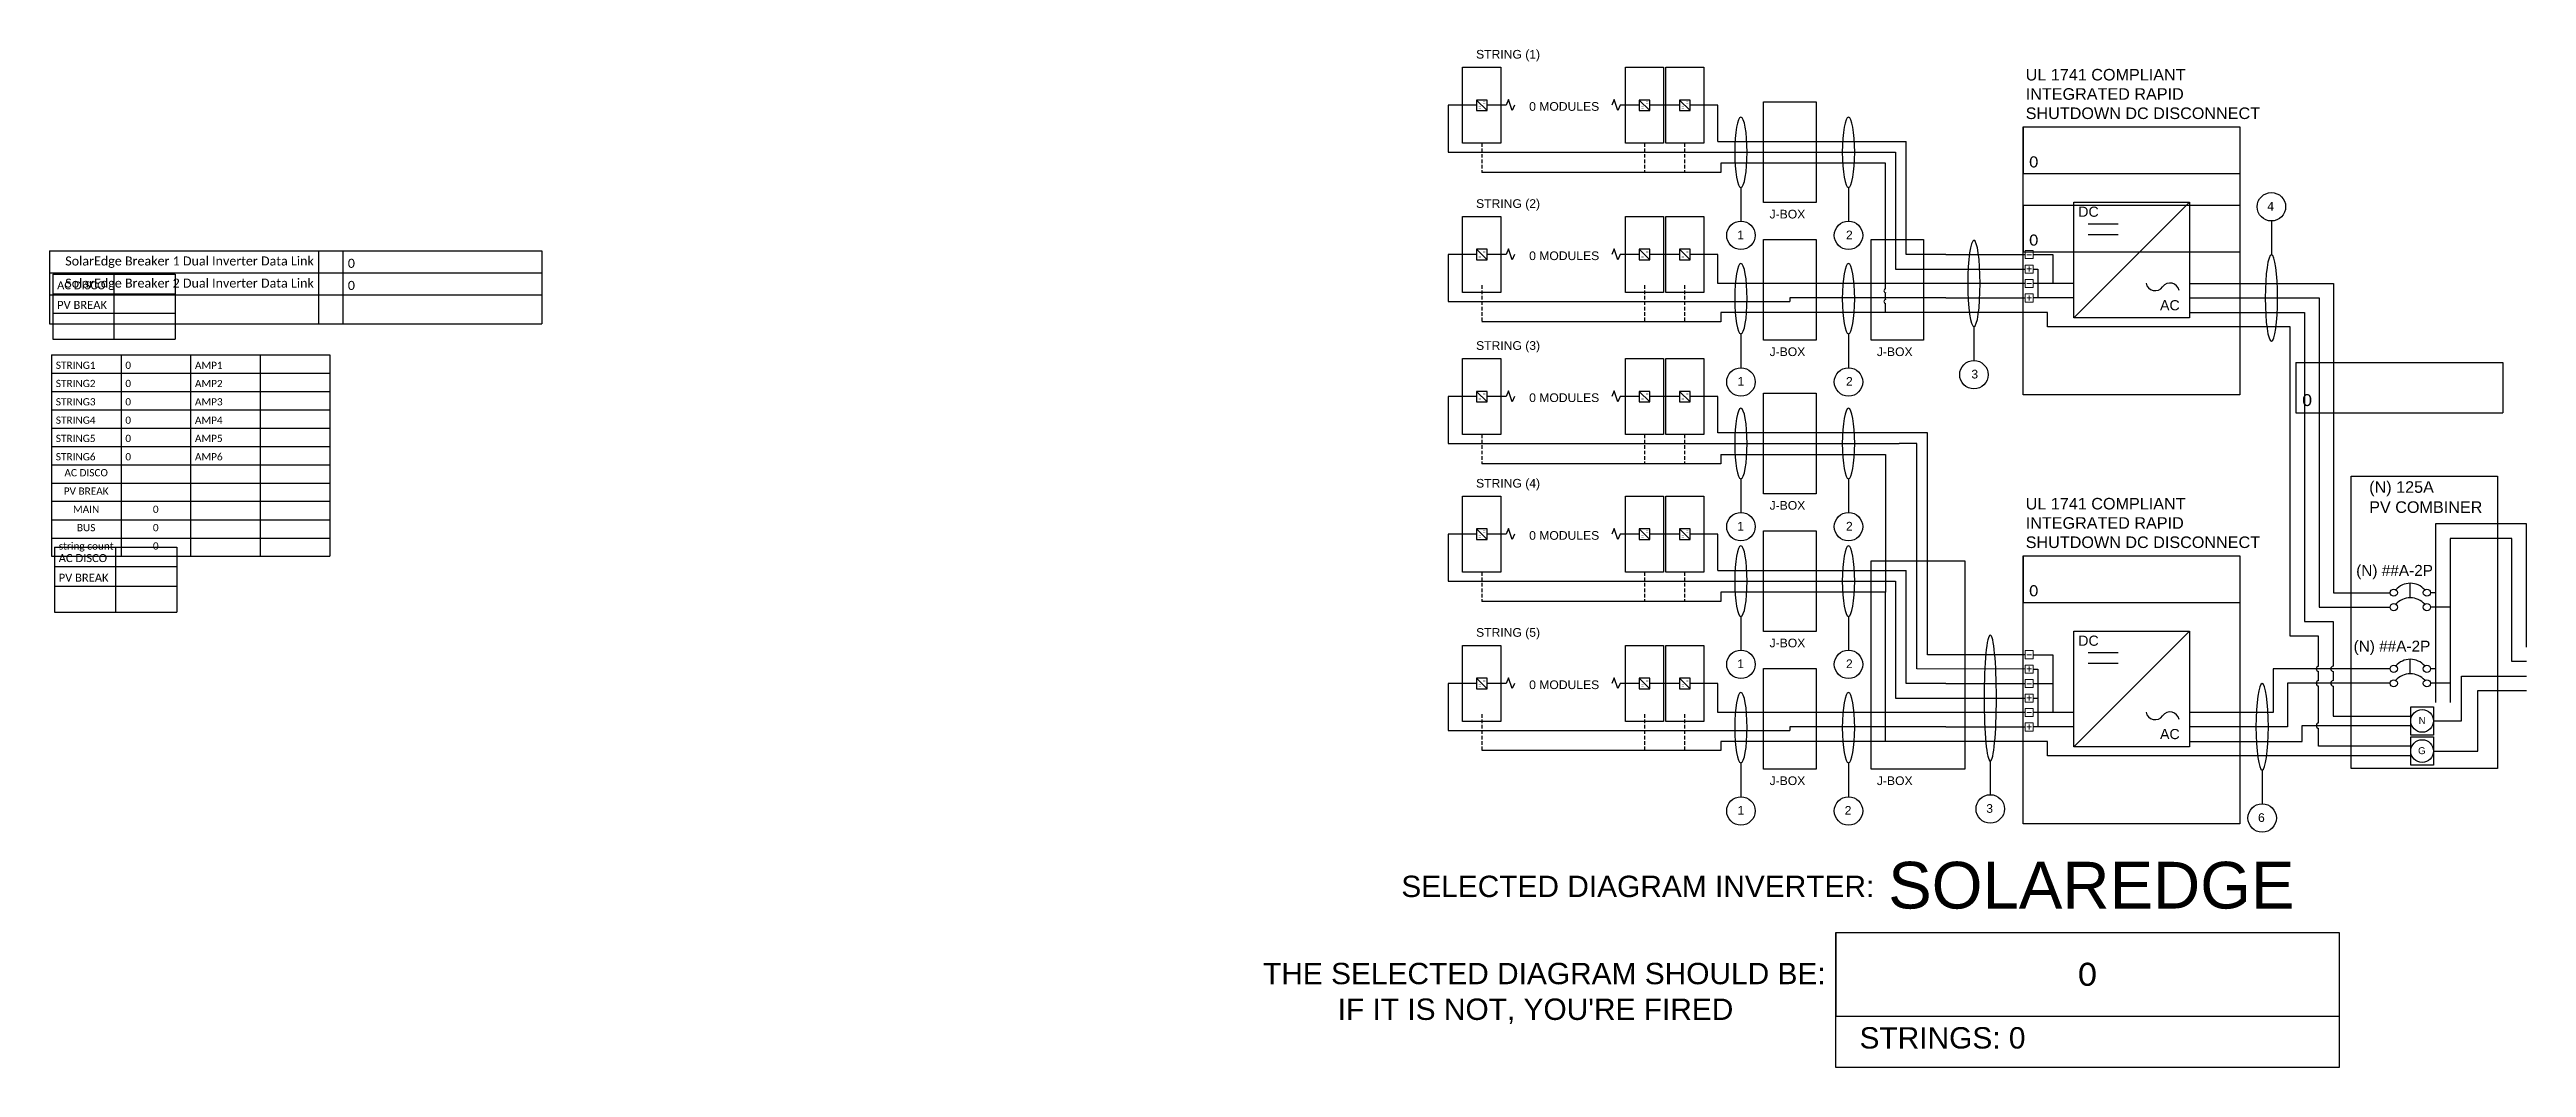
# Model space of a CAD drawing. Header units: inches. Extents: x 0 to 280, y 0 to 74.
# Drawn here: x -0.1 to 171.1, y 0 to 70.4 of the extents above; entities that cross this region are included whole.
import ezdxf

# ---------------------------------------------------------------- set-up
doc = ezdxf.new("R2010")
doc.units = ezdxf.units.IN
doc.header["$MEASUREMENT"] = 0
doc.linetypes.add('DASHED2', pattern=[0.375, 0.25, -0.125])
for name, color, linetype in [('Ground', 3, 'Continuous'), ('Lines', 7, 'Continuous'), ('Modules', 7, 'Continuous'), ('Negative', 7, 'Continuous'), ('Object', 7, 'Continuous'), ('Positive', 1, 'Continuous')]:
    doc.layers.add(name, color=color, linetype=linetype)
doc.layers.add('Hidden', color=1, linetype='Continuous', lineweight=25, plot=False)
doc.layers.add('wirecallout', color=4, linetype='Continuous', lineweight=25)
doc.styles.get("Standard").update_dxf_attribs({"font": 'arial.ttf'})

# ---------------------------------------------------------------- blocks, each defined once
blk = doc.blocks.new('*T17')
at = {"color": 0, "linetype": 'ByBlock', "lineweight": -2, "transparency": 16777216}
for p, q in [((0, 0), (19.24, 0)), ((0, 0), (0, -13.93)), ((4.81, 0), (4.81, -13.93)), ((9.62, 0), (9.62, -13.93)), ((14.43, 0), (14.43, -13.93)), ((19.24, 0), (19.24, -13.93)), ((0, -1.27), (19.24, -1.27)), ((0, -2.53), (19.24, -2.53)), ((0, -3.8), (19.24, -3.8)), ((0, -5.07), (19.24, -5.07)), ((0, -6.33), (19.24, -6.33)), ((0, -7.6), (19.24, -7.6)), ((0, -8.87), (19.24, -8.87)), ((0, -10.13), (19.24, -10.13)), ((0, -11.4), (19.24, -11.4)), ((0, -12.67), (19.24, -12.67)), ((0, -13.93), (19.24, -13.93))]:
    blk.add_line(p, q, dxfattribs=at)
at = {"color": 0, "transparency": 16777216, "char_height": 0.5, "width": 4.2095}
for s, insert, attachment_point in [('{\\fCalibri|b0|i0|c0;STRING1', (0.3, -0.97), 7), ('{\\fCalibri|b0|i0|c0;0', (5.11, -0.97), 7), ('{\\fCalibri|b0|i0|c0;AMP1', (9.92, -0.97), 7), ('{\\fCalibri|b0|i0|c0; ', (14.73, -0.97), 7), ('{\\fCalibri|b0|i0|c0;STRING2', (0.3, -2.23), 7), ('{\\fCalibri|b0|i0|c0;STRING3', (0.3, -3.5), 7), ('{\\fCalibri|b0|i0|c0;0', (5.11, -2.23), 7), ('{\\fCalibri|b0|i0|c0;0', (5.11, -3.5), 7), ('{\\fCalibri|b0|i0|c0;AMP2', (9.92, -2.23), 7), ('{\\fCalibri|b0|i0|c0;AMP3', (9.92, -3.5), 7), ('{\\fCalibri|b0|i0|c0; ', (14.73, -2.23), 7), ('{\\fCalibri|b0|i0|c0;STRING4', (0.3, -4.77), 7), ('{\\fCalibri|b0|i0|c0;0', (5.11, -4.77), 7), ('{\\fCalibri|b0|i0|c0;AMP4', (9.92, -4.77), 7), ('{\\fCalibri|b0|i0|c0; ', (14.73, -3.5), 7), ('{\\fCalibri|b0|i0|c0; ', (14.73, -4.77), 7), ('{\\fCalibri|b0|i0|c0;STRING5', (0.3, -6.03), 7), ('{\\fCalibri|b0|i0|c0;STRING6', (0.3, -7.3), 7), ('{\\fCalibri|b0|i0|c0;0', (5.11, -6.03), 7), ('{\\fCalibri|b0|i0|c0;0', (5.11, -7.3), 7), ('{\\fCalibri|b0|i0|c0;AMP5', (9.92, -6.03), 7), ('{\\fCalibri|b0|i0|c0;AMP6', (9.92, -7.3), 7), ('{\\fCalibri|b0|i0|c0; ', (14.73, -6.03), 7), ('{\\fCalibri|b0|i0|c0;AC DISCO', (2.4, -7.9), 2), ('{\\fCalibri|b0|i0|c0;', (7.21, -7.9), 2), ('{\\fCalibri|b0|i0|c0;', (12.02, -7.9), 2), ('{\\fCalibri|b0|i0|c0; ', (14.73, -7.3), 7), ('{\\fCalibri|b0|i0|c0;', (16.83, -7.9), 2), ('{\\fCalibri|b0|i0|c0;PV BREAK', (2.4, -9.17), 2), ('{\\fCalibri|b0|i0|c0;', (7.21, -9.17), 2), ('{\\fCalibri|b0|i0|c0;', (12.02, -9.17), 2), ('{\\fCalibri|b0|i0|c0;', (16.83, -9.17), 2), ('{\\fCalibri|b0|i0|c0;MAIN', (2.4, -10.43), 2), ('{\\fCalibri|b0|i0|c0;BUS', (2.4, -11.7), 2), ('{\\fCalibri|b0|i0|c0;0', (7.21, -10.43), 2), ('{\\fCalibri|b0|i0|c0;0', (7.21, -11.7), 2), ('{\\fCalibri|b0|i0|c0;', (12.02, -10.43), 2), ('{\\fCalibri|b0|i0|c0;', (12.02, -11.7), 2), ('{\\fCalibri|b0|i0|c0;', (16.83, -10.43), 2), ('{\\fCalibri|b0|i0|c0;', (16.83, -11.7), 2), ('{\\fCalibri|b0|i0|c0;string count', (2.4, -12.97), 2), ('{\\fCalibri|b0|i0|c0;0', (7.21, -12.97), 2), ('{\\fCalibri|b0|i0|c0;', (12.02, -12.97), 2), ('{\\fCalibri|b0|i0|c0;', (16.83, -12.97), 2)]:
    blk.add_mtext(s, dxfattribs=dict(at, insert=insert, attachment_point=attachment_point))
blk = doc.blocks.new('*T14')
at = {"color": 0, "linetype": 'ByBlock', "lineweight": -2, "transparency": 16777216}
for p, q in [((0, 0), (14.32, 0)), ((0, 0), (0, -3.48)), ((14.32, 0), (14.32, -3.48)), ((0, -3.48), (14.32, -3.48))]:
    blk.add_line(p, q, dxfattribs=at)
at = {"color": 7, "transparency": 16777216, "insert": (0.45, -3.03), "char_height": 0.8333, "width": 13.4221, "attachment_point": 7}
blk.add_mtext('{\\fCalibri|b0|i0|c0;0', dxfattribs=at)
blk = doc.blocks.new('*T22')
at = {"color": 0, "linetype": 'ByBlock', "lineweight": -2, "transparency": 16777216}
for p, q in [((0, 0), (8.47, 0)), ((0, 0), (0, -4.5)), ((4.23, 0), (4.23, -4.5)), ((8.47, 0), (8.47, -4.5)), ((0, -1.35), (8.47, -1.35)), ((0, -2.7), (8.47, -2.7)), ((0, -4.5), (8.47, -4.5))]:
    blk.add_line(p, q, dxfattribs=at)
at = {"color": 0, "transparency": 16777216, "char_height": 0.5556, "width": 3.6333}
for s, insert, attachment_point in [('{\\fCalibri|b0|i0|c0;AC DISCO', (0.3, -1.05), 7), ('{\\fCalibri|b0|i0|c0;', (8.17, -1.05), 9), ('{\\fCalibri|b0|i0|c0;PV BREAK', (0.3, -2.4), 7), ('{\\fCalibri|b0|i0|c0;', (4.53, -2.4), 7)]:
    blk.add_mtext(s, dxfattribs=dict(at, insert=insert, attachment_point=attachment_point))
blk = doc.blocks.new('*T19')
at = {"color": 0, "linetype": 'ByBlock', "lineweight": -2, "transparency": 16777216}
for p, q in [((0, 0), (8.47, 0)), ((0, 0), (0, -4.5)), ((4.23, 0), (4.23, -4.5)), ((8.47, 0), (8.47, -4.5)), ((0, -1.35), (8.47, -1.35)), ((0, -2.7), (8.47, -2.7)), ((0, -4.5), (8.47, -4.5))]:
    blk.add_line(p, q, dxfattribs=at)
at = {"color": 0, "transparency": 16777216, "char_height": 0.5556, "width": 3.6333}
for s, insert, attachment_point in [('{\\fCalibri|b0|i0|c0;AC DISCO', (0.3, -1.05), 7), ('{\\fCalibri|b0|i0|c0;', (8.17, -1.05), 9), ('{\\fCalibri|b0|i0|c0;PV BREAK', (0.3, -2.4), 7), ('{\\fCalibri|b0|i0|c0;', (4.53, -2.4), 7)]:
    blk.add_mtext(s, dxfattribs=dict(at, insert=insert, attachment_point=attachment_point))
blk = doc.blocks.new('*T23')
at = {"color": 0, "linetype": 'ByBlock', "lineweight": -2, "transparency": 16777216}
for p, q in [((0, 0), (34.03, 0)), ((0, 0), (0, -5.07)), ((18.6, 0), (18.6, -5.07)), ((20.28, 0), (20.28, -5.07)), ((34.03, 0), (34.03, -5.07)), ((0, -1.53), (34.03, -1.53)), ((0, -3.06), (34.03, -3.06)), ((0, -5.07), (34.03, -5.07))]:
    blk.add_line(p, q, dxfattribs=at)
at = {"color": 0, "transparency": 16777216, "char_height": 0.6229}
for s, insert, width, attachment_point in [('{\\fCalibri|b0|i0|c0;SolarEdge Breaker 1 Dual Inverter Data Link', (18.27, -1.19), 17.9297, 9), ('{\\fCalibri|b0|i0|c0;', (19.95, -1.19), 1.0091, 9), ('{\\fCalibri|b0|i0|c0;0', (20.62, -1.19), 13.0727, 7), ('{\\fCalibri|b0|i0|c0;SolarEdge Breaker 2 Dual Inverter Data Link', (18.27, -2.72), 17.9297, 9), ('{\\fCalibri|b0|i0|c0;', (19.95, -2.72), 1.0091, 9), ('{\\fCalibri|b0|i0|c0;0', (20.62, -2.72), 13.0727, 7)]:
    blk.add_mtext(s, dxfattribs=dict(at, insert=insert, width=width, attachment_point=attachment_point))
blk = doc.blocks.new('*T18')
at = {"color": 0, "linetype": 'ByBlock', "lineweight": -2, "transparency": 16777216}
for p, q in [((0, 0), (14.98, 0)), ((0, 0), (0, -3.23)), ((14.98, 0), (14.98, -3.23)), ((0, -3.23), (14.98, -3.23))]:
    blk.add_line(p, q, dxfattribs=at)
at = {"color": 7, "transparency": 16777216, "insert": (0.42, -2.82), "char_height": 0.7747, "width": 14.1425, "attachment_point": 7}
blk.add_mtext('{\\fCalibri|b0|i0|c0;0', dxfattribs=at)
blk = doc.blocks.new('*T15')
at = {"color": 0, "linetype": 'ByBlock', "lineweight": -2, "transparency": 16777216}
for p, q in [((0, 0), (14.98, 0)), ((0, 0), (0, -3.23)), ((14.98, 0), (14.98, -3.23)), ((0, -3.23), (14.98, -3.23))]:
    blk.add_line(p, q, dxfattribs=at)
at = {"color": 7, "transparency": 16777216, "insert": (0.42, -2.82), "char_height": 0.7747, "width": 14.1425, "attachment_point": 7}
blk.add_mtext('{\\fCalibri|b0|i0|c0;0', dxfattribs=at)
blk = doc.blocks.new('*T16')
at = {"color": 0, "linetype": 'ByBlock', "lineweight": -2, "transparency": 16777216}
for p, q in [((0, 0), (14.98, 0)), ((0, 0), (0, -3.23)), ((14.98, 0), (14.98, -3.23)), ((0, -3.23), (14.98, -3.23))]:
    blk.add_line(p, q, dxfattribs=at)
at = {"color": 7, "transparency": 16777216, "insert": (0.42, -2.82), "char_height": 0.7747, "width": 14.1425, "attachment_point": 7}
blk.add_mtext('{\\fCalibri|b0|i0|c0;0', dxfattribs=at)
blk = doc.blocks.new('*T20')
at = {"color": 0, "linetype": 'ByBlock', "lineweight": -2, "transparency": 16777216}
for p, q in [((0, 0), (14.98, 0)), ((0, 0), (0, -3.23)), ((14.98, 0), (14.98, -3.23)), ((0, -3.23), (14.98, -3.23))]:
    blk.add_line(p, q, dxfattribs=at)
at = {"color": 7, "transparency": 16777216, "insert": (0.42, -2.82), "char_height": 0.7747, "width": 14.1425, "attachment_point": 7}
blk.add_mtext('{\\fCalibri|b0|i0|c0;0', dxfattribs=at)
blk = doc.blocks.new('*T21')
at = {"layer": 'Hidden', "color": 0, "linetype": 'ByBlock', "lineweight": -2, "transparency": 16777216}
for p, q in [((0, 0), (34.8, 0)), ((0, 0), (0, -5.8)), ((34.8, 0), (34.8, -5.8)), ((0, -5.8), (34.8, -5.8))]:
    blk.add_line(p, q, dxfattribs=at)
at = {"layer": 'Hidden', "color": 0, "transparency": 16777216, "insert": (17.4, -2.9), "char_height": 1.606, "width": 33.0633, "attachment_point": 5}
blk.add_mtext('{\\fCalibri|b0|i0|c0;0', dxfattribs=at)
blk = doc.blocks.new('*U13')
for p, q in [((-68.58, 138.34), (-70.5, 138.34)), ((-68.58, 135.84), (-68.58, 138.34)), ((-68.58, 135.84), (-55.56, 135.84)), ((-66.98, 132.66), (-66.98, 130.32)), ((-59.54, 132.65), (-59.54, 130.32)), ((-35.97, 131.63), (-43.97, 123.63)), ((-30.3, 130.34), (-30.3, 128)), ((-40.9, 130.12), (-42.96, 130.12)), ((-40.9, 129.38), (-42.96, 129.38)), ((-68.58, 128.01), (-70.5, 128.01)), ((-68.58, 126.01), (-68.58, 128.01)), ((-52.82, 128.01), (-47.33, 128.01)), ((-63.59, 126.01), (-68.58, 126.01)), ((-52.82, 126.01), (-63.59, 126.01)), ((-47.33, 126.01), (-52.82, 126.01)), ((-43.97, 126.01), (-46.77, 126.01)), ((-35.97, 126.01), (-26.01, 126.01)), ((-26.01, 126.01), (-26.01, 104.62)), ((-35.97, 125.01), (-27.01, 125.01)), ((-35.97, 124.01), (-28.01, 124.01)), ((-28.01, 124.01), (-28.01, 102.62)), ((-27.01, 125.01), (-27.01, 103.62)), ((-66.98, 122.52), (-66.98, 120.18)), ((-59.54, 122.52), (-59.54, 120.18)), ((-50.87, 123.02), (-50.87, 120.68)), ((-68.58, 118.19), (-70.5, 118.19)), ((-68.58, 115.69), (-68.58, 118.19)), ((-66.98, 112.5), (-66.98, 110.17)), ((-59.54, 112.5), (-59.54, 110.17)), ((-68.58, 108.66), (-70.5, 108.66)), ((-68.58, 106.16), (-68.58, 108.66)), ((-12.67, 109.38), (-18.95, 109.38)), ((-18.95, 109.38), (-18.95, 97.03)), ((-13.67, 108.38), (-17.95, 108.38)), ((-17.95, 108.38), (-17.95, 97.03)), ((-13.67, 99.85), (-13.67, 108.38)), ((-12.67, 100.85), (-12.67, 109.38)), ((-68.58, 106.16), (-55.56, 106.16)), ((-26.01, 104.62), (-22.09, 104.62)), ((-20.7, 104.27), (-20.7, 105.27)), ((-18.95, 104.62), (-19.3, 104.62)), ((-66.98, 102.98), (-66.98, 100.65)), ((-59.54, 102.98), (-59.54, 100.64)), ((-27.01, 103.62), (-22.09, 103.62)), ((-18.95, 103.62), (-19.3, 103.62)), ((-17.95, 103.62), (-18.95, 103.62)), ((-35.97, 101.95), (-43.97, 93.95)), ((-28.01, 102.62), (-26.04, 102.62)), ((-26.04, 102.62), (-26.04, 99.54)), ((-40.9, 100.45), (-42.96, 100.45)), ((-40.9, 99.71), (-42.96, 99.71)), ((-22.09, 99.35), (-30.18, 99.35)), ((-30.18, 99.35), (-30.18, 96.33)), ((-20.7, 99.01), (-20.7, 100.01)), ((-18.95, 99.35), (-19.3, 99.35)), ((-12.67, 99.85), (-13.67, 99.85)), ((-68.58, 98.34), (-70.5, 98.34)), ((-68.58, 96.33), (-68.58, 98.34)), ((-52.82, 98.33), (-47.33, 98.33)), ((-22.09, 98.35), (-29.18, 98.35)), ((-29.18, 98.35), (-29.18, 95.33)), ((-26.04, 99.16), (-26.04, 98.54)), ((-26.04, 98.16), (-26.04, 96.08)), ((-17.95, 98.35), (-19.3, 98.35)), ((-17.15, 95.75), (-17.15, 98.85)), ((-17.15, 98.85), (-12.67, 98.85)), ((-63.59, 96.33), (-68.58, 96.33)), ((-52.82, 96.33), (-63.59, 96.33)), ((-47.33, 96.33), (-52.82, 96.33)), ((-43.97, 96.33), (-46.77, 96.33)), ((-30.18, 96.33), (-35.97, 96.33)), ((-26.04, 96.08), (-20.66, 96.08)), ((-29.18, 95.33), (-35.97, 95.33)), ((-35.97, 94.33), (-28.18, 94.33)), ((-28.18, 94.33), (-28.18, 95.42)), ((-28.18, 95.42), (-20.66, 95.42)), ((-19.09, 95.75), (-17.15, 95.75)), ((-66.98, 92.84), (-66.98, 90.51)), ((-59.54, 92.84), (-59.54, 90.51)), ((-49.74, 92.97), (-49.74, 90.64)), ((-30.94, 92.34), (-30.94, 90.01))]:
    blk.add_line(p, q)
for points in [[(-83.2, 138.34), (-83.2, 138.34), (-84.53, 138.34)], [(-74.01, 138.34), (-74.01, 138.34), (-75.34, 138.34)], [(-71.22, 138.34), (-73.28, 138.34)], [(-52.82, 128.01), (-55.56, 128.01), (-55.56, 135.84)], [(-83.2, 128.01), (-83.2, 128.01), (-84.53, 128.01)], [(-74.01, 128.01), (-74.01, 128.01), (-75.34, 128.01)], [(-71.22, 128.01), (-73.28, 128.01)], [(-46.77, 128.01), (-45.42, 128.01), (-45.42, 126.01)], [(-83.2, 118.19), (-83.2, 118.19), (-84.53, 118.19)], [(-74.01, 118.19), (-74.01, 118.19), (-75.34, 118.19)], [(-71.22, 118.19), (-73.28, 118.19)], [(-47.33, 100.33), (-54.09, 100.33), (-54.09, 115.69), (-68.58, 115.69)], [(-68.36, 114.19), (-56.98, 114.19), (-56.98, 104.66)], [(-83.2, 108.66), (-83.2, 108.66), (-84.53, 108.66)], [(-74.01, 108.66), (-74.01, 108.66), (-75.34, 108.66)], [(-71.22, 108.66), (-73.28, 108.66)], [(-52.82, 98.33), (-55.56, 98.33), (-55.56, 106.16)], [(-46.77, 100.33), (-45.42, 100.33), (-45.42, 98.33)], [(-26.04, 99.35), (-26.04, 99.35)], [(-83.2, 98.34), (-83.2, 98.34), (-84.53, 98.34)], [(-74.01, 98.34), (-74.01, 98.34), (-75.34, 98.34)], [(-71.22, 98.34), (-73.28, 98.34)], [(-46.77, 98.33), (-45.42, 98.33), (-45.42, 96.33)], [(-26.04, 99.16), (-26.04, 98.54)], [(-26.04, 98.35), (-26.04, 98.35)]]:
    blk.add_lwpolyline(points)
for points in [[(-61.78, 131.61), (-65.41, 131.61), (-65.41, 138.57), (-61.78, 138.57)], [(-32.48, 118.3), (-47.46, 118.3), (-47.46, 136.85), (-32.48, 136.85)], [(-35.97, 123.63), (-43.97, 123.63), (-43.97, 131.63), (-35.97, 131.63)], [(-61.78, 122.09), (-65.41, 122.09), (-65.41, 129.05), (-61.78, 129.05)], [(-54.36, 122.09), (-57.98, 122.09), (-57.98, 129.05), (-54.36, 129.05)], [(-61.78, 111.46), (-65.41, 111.46), (-65.41, 118.42), (-61.78, 118.42)], [(-14.67, 92.46), (-24.78, 92.46), (-24.78, 112.67), (-14.67, 112.67)], [(-61.78, 101.94), (-65.41, 101.94), (-65.41, 108.9), (-61.78, 108.9)], [(-51.49, 92.41), (-57.98, 92.41), (-57.98, 106.82), (-51.49, 106.82)], [(-32.48, 88.62), (-47.46, 88.62), (-47.46, 107.18), (-32.48, 107.18)], [(-35.97, 93.95), (-43.97, 93.95), (-43.97, 101.95), (-35.97, 101.95)], [(-61.78, 92.41), (-65.41, 92.41), (-65.41, 99.37), (-61.78, 99.37)], [(-20.66, 96.73), (-19.09, 96.73), (-19.09, 94.77), (-20.66, 94.77)]]:
    blk.add_lwpolyline(points, close=True)
for centre, radius in [((-30.3, 131.32), 0.983), ((-66.98, 129.34), 0.983), ((-59.54, 129.34), 0.983), ((-66.98, 119.2), 0.983), ((-59.54, 119.2), 0.983), ((-50.87, 119.7), 0.983), ((-66.98, 109.19), 0.983), ((-59.54, 109.19), 0.983), ((-21.84, 104.62), 0.248), ((-19.55, 104.62), 0.248), ((-21.84, 103.62), 0.248), ((-19.55, 103.62), 0.248), ((-66.98, 99.66), 0.983), ((-59.54, 99.66), 0.983), ((-21.84, 99.35), 0.248), ((-19.55, 99.35), 0.248), ((-21.84, 98.35), 0.248), ((-19.55, 98.35), 0.248), ((-19.88, 95.75), 0.787), ((-19.88, 93.66), 0.787), ((-66.98, 89.52), 0.983), ((-59.54, 89.52), 0.983), ((-49.74, 89.66), 0.983), ((-30.94, 89.03), 0.983)]:
    blk.add_circle(centre, radius)
for centre, radius, start, end in [((-38.34, 126.15), 0.634, 190.2778, 324.5251), ((-37.31, 125.41), 0.634, 10.2778, 144.5251), ((-20.7, 103.94), 1.33, 41.2408, 138.7592), ((-20.7, 102.94), 1.33, 41.2408, 138.7592), ((-26.01, 99.35), 0.191, 98.3924, 261.6076), ((-20.7, 98.68), 1.33, 41.2408, 138.7592), ((-26.01, 98.35), 0.191, 98.3924, 261.6076), ((-20.7, 97.68), 1.33, 41.2408, 138.7592), ((-38.34, 96.47), 0.634, 190.2778, 324.5251), ((-37.31, 95.74), 0.634, 10.2778, 144.5251)]:
    blk.add_arc(centre, radius, start, end)
for p in [(-20.66, 96.08), (-20.66, 95.42), (-20.66, 93.99), (-20.66, 93.33)]:
    blk.add_point(p)
at = {"layer": 'Ground', "linetype": 'DASHED2'}
for p, q in [((-84.9, 135.72), (-84.9, 133.69)), ((-73.65, 135.72), (-73.65, 133.69)), ((-70.87, 135.72), (-70.87, 133.69)), ((-84.9, 125.9), (-84.9, 123.36)), ((-73.65, 125.9), (-73.65, 123.36)), ((-70.87, 125.9), (-70.87, 123.36)), ((-84.9, 115.57), (-84.9, 113.54)), ((-73.65, 115.57), (-73.65, 113.54)), ((-70.87, 115.57), (-70.87, 113.54)), ((-84.9, 106.04), (-84.9, 104.01)), ((-73.65, 106.04), (-73.65, 104.01)), ((-70.87, 106.04), (-70.87, 104.01)), ((-84.9, 96.22), (-84.9, 93.69)), ((-73.65, 96.22), (-73.65, 93.69)), ((-70.87, 96.22), (-70.87, 93.69))]:
    blk.add_line(p, q, dxfattribs=at)
at = {"layer": 'Ground'}
for p, q in [((-68.36, 133.69), (-84.9, 133.69)), ((-68.36, 134.34), (-68.36, 133.69)), ((-56.98, 134.34), (-68.36, 134.34)), ((-56.98, 125.65), (-56.98, 134.34)), ((-68.36, 123.36), (-84.9, 123.36)), ((-52.82, 124.01), (-68.36, 124.01)), ((-68.36, 124.01), (-68.36, 123.36)), ((-45.79, 124.01), (-52.82, 124.01)), ((-45.79, 123.01), (-45.79, 124.01)), ((-29.01, 123.01), (-45.79, 123.01)), ((-29.01, 101.62), (-29.01, 123.01)), ((-68.36, 113.54), (-84.9, 113.54)), ((-68.36, 114.19), (-68.36, 113.54)), ((-68.36, 104.66), (-68.36, 104.01)), ((-56.98, 104.66), (-68.36, 104.66)), ((-56.98, 94.94), (-56.98, 104.66)), ((-68.36, 104.01), (-84.9, 104.01)), ((-27.04, 101.62), (-29.01, 101.62)), ((-27.04, 99.54), (-27.04, 101.62)), ((-16.02, 93.66), (-16.02, 97.85)), ((-16.02, 97.85), (-12.67, 97.85)), ((-52.82, 94.33), (-68.36, 94.33)), ((-68.36, 94.33), (-68.36, 93.69)), ((-45.79, 94.33), (-52.82, 94.33)), ((-45.79, 93.33), (-45.79, 94.33)), ((-68.36, 93.69), (-84.9, 93.69)), ((-20.66, 93.33), (-45.79, 93.33)), ((-19.09, 93.66), (-16.02, 93.66))]:
    blk.add_line(p, q, dxfattribs=at)
for points in [[(-56.98, 125.51), (-56.98, 125.51)], [(-56.98, 124.9), (-56.98, 125.37)], [(-56.98, 124.76), (-56.98, 124.76)], [(-56.98, 124.01), (-56.98, 124.62)], [(-27.04, 99.35), (-27.04, 99.35)], [(-27.04, 98.54), (-27.04, 99.16)], [(-27.04, 98.35), (-27.04, 98.35)], [(-27.04, 95.61), (-27.04, 98.16)], [(-56.98, 94.33), (-56.98, 94.94)], [(-27.04, 95.42), (-27.04, 95.42)], [(-20.66, 93.99), (-27.04, 93.99), (-27.04, 95.23)]]:
    blk.add_lwpolyline(points, dxfattribs=at)
blk.add_lwpolyline([(-20.66, 94.64), (-19.09, 94.64), (-19.09, 92.68), (-20.66, 92.68)], close=True, dxfattribs=at)
for centre, radius in [((-56.95, 125.51), 0.143), ((-56.95, 124.76), 0.143), ((-27.01, 99.35), 0.191), ((-27.01, 98.35), 0.191), ((-27.01, 95.42), 0.191)]:
    blk.add_arc(centre, radius, 98.3924, 261.6076, dxfattribs=at)
at = {"layer": 'Hidden'}
blk.add_lwpolyline([(-60.42, 81.11), (-25.62, 81.11), (-25.62, 71.77), (-60.42, 71.77)], close=True, dxfattribs=at)
at = {"layer": 'Lines', "lineweight": -3}
for p, q in [((-83.04, 138.74), (-83.2, 138.34)), ((-82.8, 137.98), (-83.04, 138.74)), ((-75.74, 138.74), (-75.9, 138.34)), ((-75.5, 137.98), (-75.74, 138.74)), ((-82.64, 138.34), (-82.8, 137.98)), ((-75.34, 138.34), (-75.5, 137.98)), ((-83.04, 128.41), (-83.2, 128.01)), ((-82.8, 127.65), (-83.04, 128.41)), ((-82.64, 128.01), (-82.8, 127.65)), ((-75.74, 128.41), (-75.9, 128.01)), ((-75.5, 127.65), (-75.74, 128.41)), ((-75.34, 128.01), (-75.5, 127.65)), ((-83.04, 118.59), (-83.2, 118.19)), ((-82.8, 117.83), (-83.04, 118.59)), ((-82.64, 118.19), (-82.8, 117.83)), ((-75.74, 118.59), (-75.9, 118.19)), ((-75.5, 117.83), (-75.74, 118.59)), ((-75.34, 118.19), (-75.5, 117.83)), ((-83.04, 109.07), (-83.2, 108.66)), ((-82.8, 108.3), (-83.04, 109.07)), ((-82.64, 108.66), (-82.8, 108.3)), ((-75.74, 109.07), (-75.9, 108.66)), ((-75.5, 108.3), (-75.74, 109.07)), ((-75.34, 108.66), (-75.5, 108.3)), ((-83.04, 98.74), (-83.2, 98.34)), ((-82.8, 97.98), (-83.04, 98.74)), ((-82.64, 98.34), (-82.8, 97.98)), ((-75.74, 98.74), (-75.9, 98.34)), ((-75.5, 97.98), (-75.74, 98.74)), ((-75.34, 98.34), (-75.5, 97.98))]:
    blk.add_line(p, q, dxfattribs=at)
at = {"layer": 'Modules'}
for points in [[(-86.22, 135.72), (-86.22, 140.97), (-83.59, 140.97), (-83.59, 135.72)], [(-74.96, 135.72), (-74.96, 140.97), (-72.34, 140.97), (-72.34, 135.72)], [(-72.18, 135.72), (-72.18, 140.97), (-69.55, 140.97), (-69.55, 135.72)], [(-86.22, 125.39), (-86.22, 130.64), (-83.59, 130.64), (-83.59, 125.39)], [(-74.96, 125.39), (-74.96, 130.64), (-72.34, 130.64), (-72.34, 125.39)], [(-72.18, 125.39), (-72.18, 130.64), (-69.55, 130.64), (-69.55, 125.39)], [(-86.22, 115.57), (-86.22, 120.82), (-83.59, 120.82), (-83.59, 115.57)], [(-74.96, 115.57), (-74.96, 120.82), (-72.34, 120.82), (-72.34, 115.57)], [(-72.18, 115.57), (-72.18, 120.82), (-69.55, 120.82), (-69.55, 115.57)], [(-86.22, 106.04), (-86.22, 111.29), (-83.59, 111.29), (-83.59, 106.04)], [(-74.96, 106.04), (-74.96, 111.29), (-72.34, 111.29), (-72.34, 106.04)], [(-72.18, 106.04), (-72.18, 111.29), (-69.55, 111.29), (-69.55, 106.04)], [(-86.22, 95.71), (-86.22, 100.96), (-83.59, 100.96), (-83.59, 95.71)], [(-74.96, 95.71), (-74.96, 100.96), (-72.34, 100.96), (-72.34, 95.71)], [(-72.18, 95.71), (-72.18, 100.96), (-69.55, 100.96), (-69.55, 95.71)]]:
    blk.add_lwpolyline(points, close=True, dxfattribs=at)
at = {"layer": 'Negative', "lineweight": 13}
for p, q in [((-46.77, 128.29), (-47.33, 128.29)), ((-47.33, 128.29), (-47.33, 127.73)), ((-47.33, 127.73), (-46.77, 127.73)), ((-47.22, 128), (-46.88, 128)), ((-46.77, 127.73), (-46.77, 128.29)), ((-46.77, 126.29), (-47.33, 126.29)), ((-47.33, 126.29), (-47.33, 125.73)), ((-47.33, 125.73), (-46.77, 125.73)), ((-47.22, 126), (-46.88, 126)), ((-46.77, 125.73), (-46.77, 126.29)), ((-46.77, 100.61), (-47.33, 100.61)), ((-47.33, 100.61), (-47.33, 100.05)), ((-47.33, 100.05), (-46.77, 100.05)), ((-47.22, 100.32), (-46.88, 100.32)), ((-46.77, 100.05), (-46.77, 100.61)), ((-46.77, 98.61), (-47.33, 98.61)), ((-47.33, 98.61), (-47.33, 98.05)), ((-47.33, 98.05), (-46.77, 98.05)), ((-47.22, 98.32), (-46.88, 98.32)), ((-46.77, 98.05), (-46.77, 98.61)), ((-46.77, 96.61), (-47.33, 96.61)), ((-47.33, 96.61), (-47.33, 96.05)), ((-47.33, 96.05), (-46.77, 96.05)), ((-47.22, 96.32), (-46.88, 96.32)), ((-46.77, 96.05), (-46.77, 96.61))]:
    blk.add_line(p, q, dxfattribs=at)
at = {"layer": 'Object', "lineweight": 25}
for p, q in [((-85.26, 138.7), (-84.53, 137.98)), ((-84.53, 138.7), (-85.26, 138.7)), ((-85.26, 138.7), (-85.26, 137.98)), ((-85.26, 137.98), (-84.53, 137.98)), ((-84.53, 137.98), (-84.53, 138.7)), ((-74.01, 138.7), (-73.28, 137.98)), ((-73.28, 138.7), (-74.01, 138.7)), ((-74.01, 138.7), (-74.01, 137.98)), ((-74.01, 137.98), (-73.28, 137.98)), ((-73.28, 137.98), (-73.28, 138.7)), ((-71.22, 138.7), (-70.5, 137.98)), ((-70.5, 138.7), (-71.22, 138.7)), ((-71.22, 138.7), (-71.22, 137.98)), ((-71.22, 137.98), (-70.5, 137.98)), ((-70.5, 137.98), (-70.5, 138.7)), ((-85.26, 128.38), (-84.53, 127.65)), ((-84.53, 128.38), (-85.26, 128.38)), ((-85.26, 128.38), (-85.26, 127.65)), ((-85.26, 127.65), (-84.53, 127.65)), ((-84.53, 127.65), (-84.53, 128.38)), ((-74.01, 128.38), (-73.28, 127.65)), ((-73.28, 128.38), (-74.01, 128.38)), ((-74.01, 128.38), (-74.01, 127.65)), ((-74.01, 127.65), (-73.28, 127.65)), ((-73.28, 127.65), (-73.28, 128.38)), ((-71.22, 128.38), (-70.5, 127.65)), ((-70.5, 128.38), (-71.22, 128.38)), ((-71.22, 128.38), (-71.22, 127.65)), ((-71.22, 127.65), (-70.5, 127.65)), ((-70.5, 127.65), (-70.5, 128.38)), ((-85.26, 118.55), (-84.53, 117.83)), ((-84.53, 118.55), (-85.26, 118.55)), ((-85.26, 118.55), (-85.26, 117.83)), ((-84.53, 117.83), (-84.53, 118.55)), ((-74.01, 118.55), (-73.28, 117.83)), ((-73.28, 118.55), (-74.01, 118.55)), ((-74.01, 118.55), (-74.01, 117.83)), ((-73.28, 117.83), (-73.28, 118.55)), ((-71.22, 118.55), (-70.5, 117.83)), ((-70.5, 118.55), (-71.22, 118.55)), ((-71.22, 118.55), (-71.22, 117.83)), ((-70.5, 117.83), (-70.5, 118.55)), ((-85.26, 117.83), (-84.53, 117.83)), ((-74.01, 117.83), (-73.28, 117.83)), ((-71.22, 117.83), (-70.5, 117.83)), ((-85.26, 109.03), (-84.53, 108.3)), ((-84.53, 109.03), (-85.26, 109.03)), ((-85.26, 109.03), (-85.26, 108.3)), ((-85.26, 108.3), (-84.53, 108.3)), ((-84.53, 108.3), (-84.53, 109.03)), ((-74.01, 109.03), (-73.28, 108.3)), ((-73.28, 109.03), (-74.01, 109.03)), ((-74.01, 109.03), (-74.01, 108.3)), ((-74.01, 108.3), (-73.28, 108.3)), ((-73.28, 108.3), (-73.28, 109.03)), ((-71.22, 109.03), (-70.5, 108.3)), ((-70.5, 109.03), (-71.22, 109.03)), ((-71.22, 109.03), (-71.22, 108.3)), ((-71.22, 108.3), (-70.5, 108.3)), ((-70.5, 108.3), (-70.5, 109.03)), ((-85.26, 98.7), (-84.53, 97.97)), ((-84.53, 98.7), (-85.26, 98.7)), ((-85.26, 98.7), (-85.26, 97.97)), ((-85.26, 97.97), (-84.53, 97.97)), ((-84.53, 97.97), (-84.53, 98.7)), ((-74.01, 98.7), (-73.28, 97.97)), ((-73.28, 98.7), (-74.01, 98.7)), ((-74.01, 98.7), (-74.01, 97.97)), ((-74.01, 97.97), (-73.28, 97.97)), ((-73.28, 97.97), (-73.28, 98.7)), ((-71.22, 98.7), (-70.5, 97.97)), ((-70.5, 98.7), (-71.22, 98.7)), ((-71.22, 98.7), (-71.22, 97.97)), ((-71.22, 97.97), (-70.5, 97.97)), ((-70.5, 97.97), (-70.5, 98.7))]:
    blk.add_line(p, q, dxfattribs=at)
at = {"layer": 'Positive'}
for p, q in [((-85.26, 138.34), (-87.23, 138.34)), ((-87.23, 138.34), (-87.23, 135.09)), ((-87.23, 135.09), (-56.29, 135.1)), ((-85.26, 128.01), (-87.23, 128.01)), ((-87.23, 128.01), (-87.23, 124.76)), ((-52.82, 127.01), (-47.33, 127.01)), ((-52.82, 125.02), (-47.33, 125.02)), ((-87.23, 124.76), (-63.59, 124.76)), ((-43.97, 125.01), (-46.77, 125.01)), ((-85.26, 118.19), (-87.23, 118.19)), ((-87.23, 118.19), (-87.23, 114.94)), ((-85.26, 108.66), (-87.23, 108.66)), ((-87.23, 108.66), (-87.23, 105.41)), ((-87.23, 105.41), (-56.29, 105.42)), ((-85.26, 98.34), (-87.23, 98.34)), ((-87.23, 98.34), (-87.23, 95.08)), ((-52.82, 97.33), (-47.33, 97.33)), ((-46.45, 97.33), (-46.45, 95.33)), ((-87.23, 95.08), (-63.59, 95.08)), ((-52.82, 95.35), (-47.33, 95.35)), ((-43.97, 95.33), (-46.77, 95.33))]:
    blk.add_line(p, q, dxfattribs=at)
at = {"layer": 'Positive', "color": 1, "lineweight": 13}
for p, q in [((-46.77, 127.29), (-47.33, 127.29)), ((-47.33, 127.29), (-47.33, 126.73)), ((-47.22, 127.02), (-46.88, 127.02)), ((-47.06, 127.18), (-47.06, 126.84)), ((-46.77, 126.73), (-46.77, 127.29)), ((-47.33, 126.73), (-46.77, 126.73)), ((-46.77, 125.29), (-47.33, 125.29)), ((-47.33, 125.29), (-47.33, 124.73)), ((-47.22, 125.02), (-46.88, 125.02)), ((-47.06, 125.18), (-47.06, 124.84)), ((-46.77, 124.73), (-46.77, 125.29)), ((-47.33, 124.73), (-46.77, 124.73)), ((-46.77, 99.61), (-47.33, 99.61)), ((-47.33, 99.61), (-47.33, 99.05)), ((-47.22, 99.35), (-46.88, 99.35)), ((-47.06, 99.51), (-47.06, 99.16)), ((-46.77, 99.05), (-46.77, 99.61)), ((-47.33, 99.05), (-46.77, 99.05)), ((-46.77, 97.61), (-47.33, 97.61)), ((-47.33, 97.61), (-47.33, 97.05)), ((-47.33, 97.05), (-46.77, 97.05)), ((-47.22, 97.35), (-46.88, 97.35)), ((-47.06, 97.51), (-47.06, 97.16)), ((-46.77, 97.05), (-46.77, 97.61)), ((-46.77, 95.61), (-47.33, 95.61)), ((-47.33, 95.61), (-47.33, 95.05)), ((-47.33, 95.05), (-46.77, 95.05)), ((-47.22, 95.35), (-46.88, 95.35)), ((-47.06, 95.51), (-47.06, 95.16)), ((-46.77, 95.05), (-46.77, 95.61))]:
    blk.add_line(p, q, dxfattribs=at)
at = {"layer": 'Positive'}
for points in [[(-56.29, 135.1), (-56.29, 127.01), (-52.82, 127.01)], [(-46.77, 127.01), (-46.45, 127.01), (-46.45, 125.01)], [(-46.77, 127.01), (-46.45, 127.01)], [(-52.82, 125.02), (-63.59, 125.02), (-63.59, 124.76)], [(-87.23, 114.94), (-56.04, 114.94)], [(-47.33, 99.33), (-54.82, 99.35), (-54.82, 114.94), (-56.04, 114.94)], [(-56.29, 105.42), (-56.29, 97.33), (-52.82, 97.33)], [(-46.77, 99.33), (-46.45, 99.33), (-46.45, 97.33)], [(-46.77, 97.33), (-46.45, 97.33)], [(-52.82, 95.35), (-63.59, 95.35), (-63.59, 95.08)]]:
    blk.add_lwpolyline(points, dxfattribs=at)
at = {"layer": 'wirecallout', "color": 7, "extrusion": (0, 0, -1)}
for centre, major_axis, ratio in [((-66.98, 135.09), (0, 2.44), 0.17542), ((-59.54, 135.09), (0, 2.44), 0.17542), ((-50.87, 126.01), (0, 2.99), 0.14309), ((-66.98, 124.96), (0, 2.44), 0.17542), ((-59.54, 124.96), (0, 2.44), 0.17542), ((-30.3, 125.01), (0, 2.99), 0.14309), ((-66.98, 114.94), (0, 2.44), 0.17542), ((-59.54, 114.94), (0, 2.44), 0.17542), ((-66.98, 105.42), (0, 2.44), 0.17542), ((-59.54, 105.42), (0, 2.44), 0.17542), ((-49.74, 97.33), (0, 4.36), 0.098198), ((-66.98, 95.28), (0, 2.44), 0.17542), ((-59.54, 95.28), (0, 2.44), 0.17542), ((-30.94, 95.34), (0, 2.99), 0.14309)]:
    blk.add_ellipse(centre, major_axis=major_axis, ratio=ratio, dxfattribs=at)
for name, p in [('*T20', (-47.46, 136.85)), ('*T15', (-47.46, 131.44)), ('*T23', (-183.92, 128.28)), ('*T19', (-183.7, 126.65)), ('*T17', (-183.79, 121.07)), ('*T14', (-28.61, 120.55)), ('*T22', (-183.59, 107.78)), ('*T18', (-47.46, 107.18)), ('*T16', (-47.46, 107.18)), ('*T21', (-60.42, 81.11))]:
    blk.add_blockref(name, p)
for s, height, p in [('STRING (1)', 0.6, (-85.29, 141.57)), ('0 MODULES', 0.6, (-81.62, 137.96)), ('STRING (2)', 0.6, (-85.29, 131.24)), ('0 MODULES', 0.6, (-81.62, 127.63)), ('STRING (3)', 0.6, (-85.29, 121.42)), ('0 MODULES', 0.6, (-81.62, 117.81)), ('STRING (4)', 0.6, (-85.29, 111.89)), ('(N) 125A ', 0.8, (-23.54, 111.53)), ('PV COMBINER', 0.8, (-23.54, 110.14)), ('0 MODULES', 0.6, (-81.62, 108.28)), ('(N) ##A-2P', 0.76, (-24.44, 105.78)), ('STRING (5)', 0.6, (-85.29, 101.57)), ('(N) ##A-2P', 0.76, (-24.62, 100.54)), ('0 MODULES', 0.6, (-81.62, 97.95))]:
    blk.add_text(s, height=height).set_placement(p)
for s, width, gutter_width, insert, char_height, attachment_point in [('\\pxql;  \\PUL 1741 COMPLIANT\\PINTEGRATED RAPID SHUTDOWN DC DISCONNECT', 16.6979, 1, (-47.29, 142.19), 0.8, 1), ('J-BOX', 11.73, 0.75, (-62.53, 131.11), 0.6, 3), ('DC', 15.6401, 1, (-42.24, 131.33), 0.703, 3), ('4', 11.73, 0.75, (-30.12, 131.66), 0.6, 3), ('1', 11.73, 0.75, (-67, 129.37), 0.6, 5), ('2', 11.73, 0.75, (-59.25, 129.67), 0.6, 3), ('AC', 15.6401, 1, (-36.64, 124.86), 0.703, 3), ('J-BOX', 11.73, 0.75, (-62.53, 121.59), 0.6, 3), ('J-BOX', 11.73, 0.75, (-55.11, 121.59), 0.6, 3), ('3', 11.73, 0.75, (-50.58, 120.04), 0.6, 3), ('1', 11.73, 0.75, (-66.98, 119.24), 0.6, 5), ('2', 11.73, 0.75, (-59.25, 119.54), 0.6, 3), ('J-BOX', 11.73, 0.75, (-62.53, 110.96), 0.6, 3), ('\\pxql;\\PUL 1741 COMPLIANT\\PINTEGRATED RAPID SHUTDOWN DC DISCONNECT', 16.6979, 1, (-47.29, 112.51), 0.8, 1), ('1', 11.73, 0.75, (-67, 109.22), 0.6, 5), ('2', 11.73, 0.75, (-59.25, 109.52), 0.6, 3), ('J-BOX', 11.73, 0.75, (-62.53, 101.44), 0.6, 3), ('DC', 15.6401, 1, (-42.24, 101.65), 0.703, 3), ('1', 11.73, 0.75, (-67, 99.7), 0.6, 5), ('2', 11.73, 0.75, (-59.25, 100), 0.6, 3), ('N', 9.384, 0.6, (-19.64, 96.02), 0.48, 3), ('AC', 15.6401, 1, (-36.64, 95.19), 0.703, 3), ('G', 9.384, 0.6, (-19.64, 93.93), 0.48, 3), ('J-BOX', 11.73, 0.75, (-62.53, 91.91), 0.6, 3), ('J-BOX', 11.73, 0.75, (-55.11, 91.91), 0.6, 3), ('1', 11.73, 0.75, (-66.98, 89.56), 0.6, 5), ('2', 11.73, 0.75, (-59.34, 89.86), 0.6, 3), ('3', 11.73, 0.75, (-49.55, 89.99), 0.6, 3), ('6', 11.73, 0.75, (-30.76, 89.36), 0.6, 3)]:
    blk.add_mtext_dynamic_manual_height_columns(s, width=width, gutter_width=gutter_width, heights=[0], dxfattribs=dict(insert=insert, char_height=char_height, attachment_point=attachment_point))
at = {"layer": 'Hidden', "attachment_point": 1}
for s, width, gutter_width, heights, insert, char_height in [('{\\C1;SOLAREDGE}', 42.8245, 16.16, [24.19], (-56.8, 86), 3.2319), ('{\\C1;SELECTED DIAGRAM INVERTER:}', 41.1813, 7.39, [15.49], (-90.46, 85.04), 1.4784), ('{\\C1;THE SELECTED DIAGRAM SHOULD BE:}', 41.1813, 7.39, [15.49], (-100.02, 79.01), 1.4784), ("{\\C1;IF IT IS NOT, YOU'RE FIRED}", 41.1813, 7.39, [15.49], (-94.86, 76.54), 1.4784)]:
    blk.add_mtext_dynamic_manual_height_columns(s, width=width, gutter_width=gutter_width, heights=heights, dxfattribs=dict(at, insert=insert, char_height=char_height))
at = {"layer": 'Hidden', "color": 7, "insert": (-58.78, 74.56), "char_height": 1.4784, "attachment_point": 1}
blk.add_mtext_dynamic_manual_height_columns('{\\C1;STRINGS: 0}', width=41.1813, gutter_width=7.39, heights=[15.49], dxfattribs=at)
at = {"layer": 'Object', "lineweight": 25}
for p in [(-85.13, 138.08), (-84.82, 138.42), (-73.88, 138.08), (-73.56, 138.42), (-71.09, 138.08), (-70.78, 138.42), (-85.13, 127.75), (-84.82, 128.09), (-73.88, 127.75), (-73.56, 128.09), (-71.09, 127.75), (-70.78, 128.09), (-84.82, 118.27), (-73.56, 118.27), (-70.78, 118.27), (-85.13, 117.93), (-73.88, 117.93), (-71.09, 117.93), (-85.13, 108.4), (-84.82, 108.74), (-73.88, 108.4), (-73.56, 108.74), (-71.09, 108.4), (-70.78, 108.74), (-85.13, 98.08), (-84.82, 98.41), (-73.88, 98.08), (-73.56, 98.41), (-71.09, 98.08), (-70.78, 98.41)]:
    blk.add_text('=', height=0.235, dxfattribs=at).set_placement(p)

msp = doc.modelspace()

# ---------------------------------------------------------------- block references
msp.add_blockref('*U13', (183.79, -71.77))

doc.saveas('drawing.dxf')
